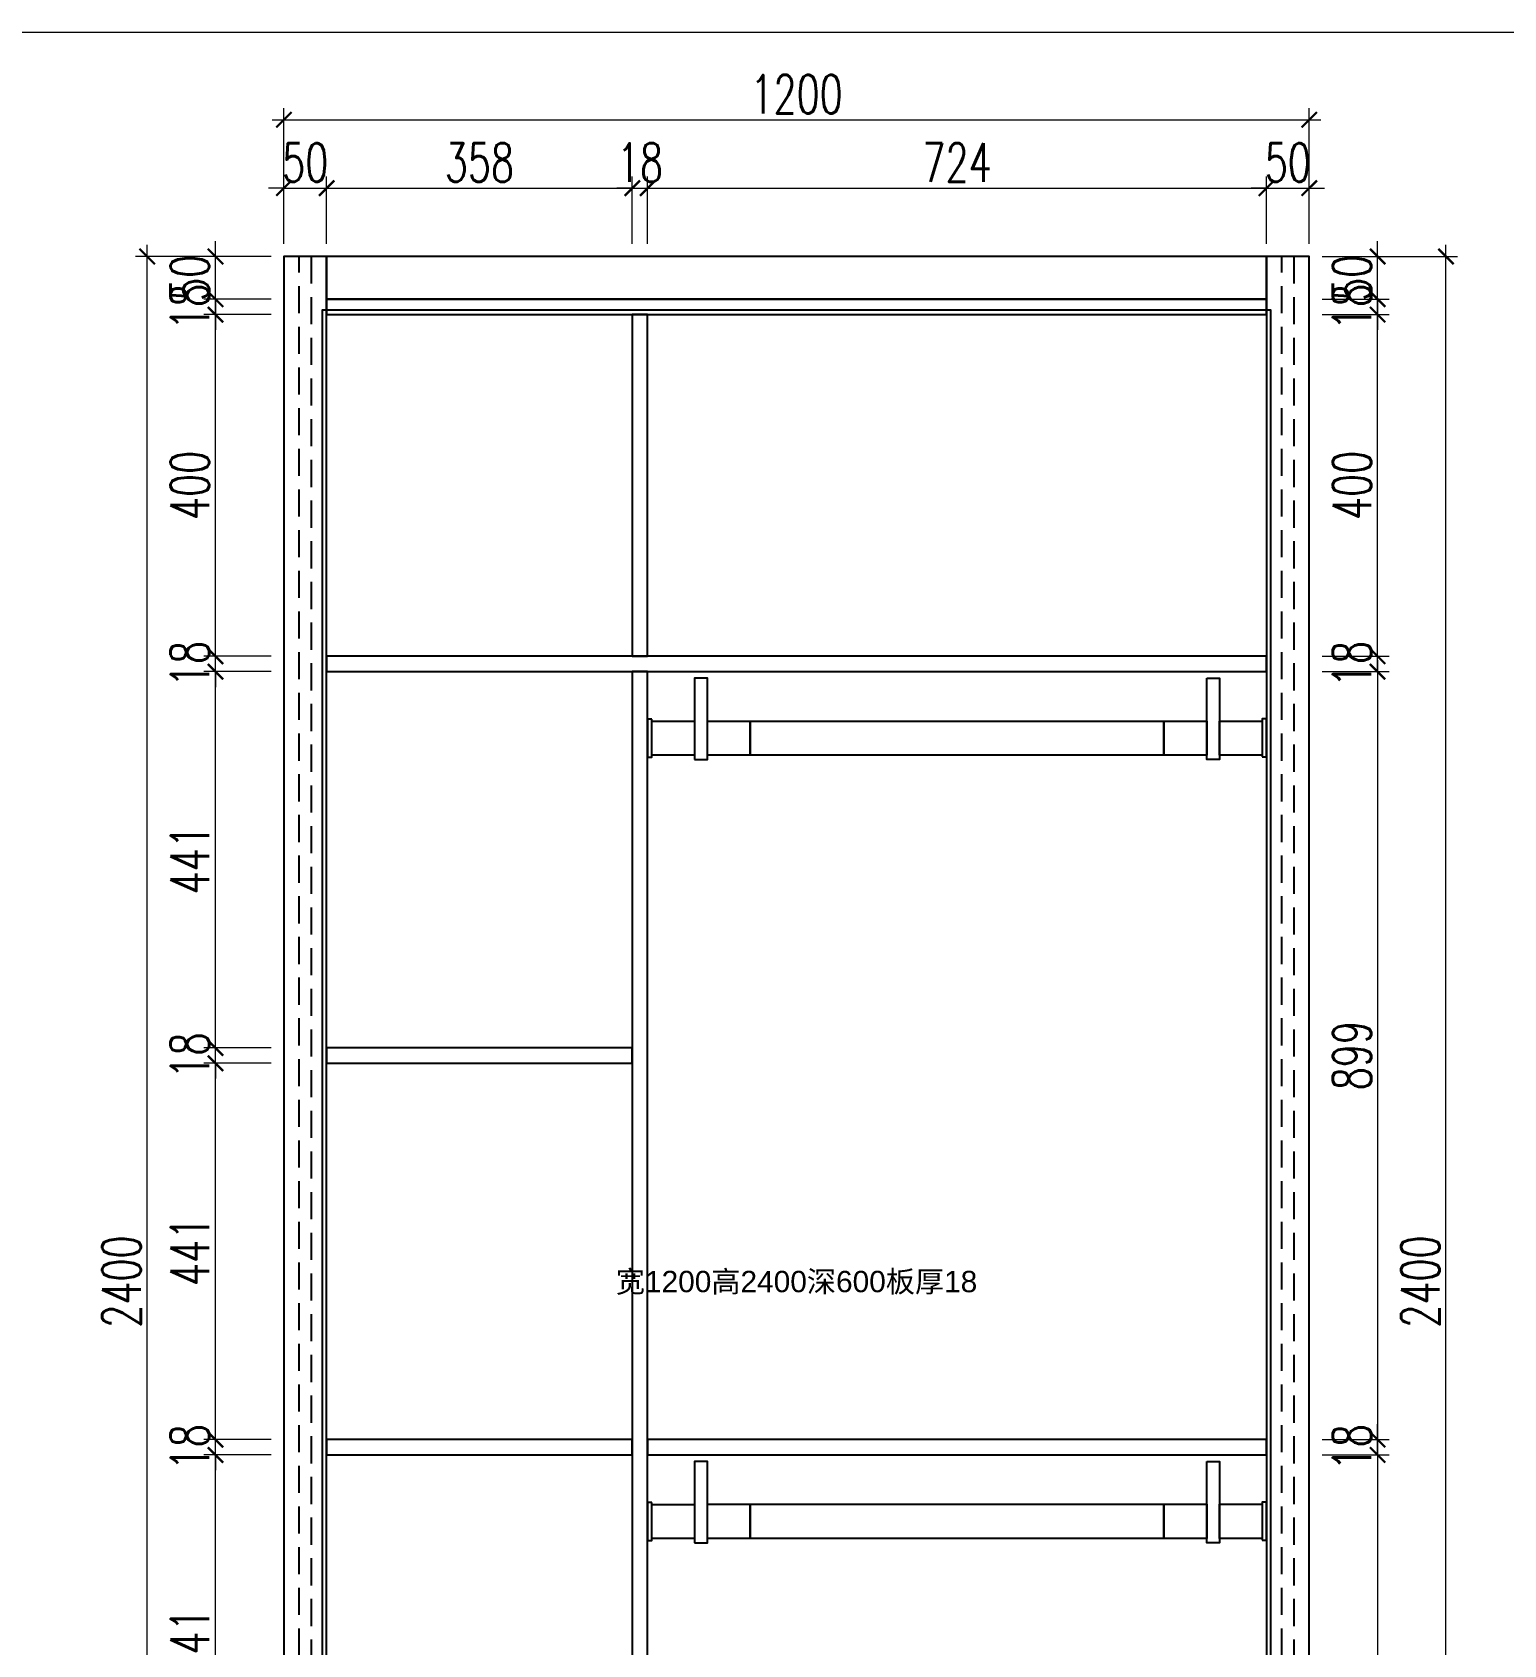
# Model space of a CAD drawing. Header units: millimetres. Extents: x -79208 to -73794, y -29321 to -23120.
# Drawn here: x -77446 to -75724, y -27431 to -25543 of the extents above; entities that cross this region are included whole.
import ezdxf
from ezdxf.enums import TextEntityAlignment as Align

# ---------------------------------------------------------------- set-up
doc = ezdxf.new("R2010")
doc.units = ezdxf.units.MM
doc.header["$LTSCALE"] = 5
doc.linetypes.add('HIDDEN', pattern=[9.525, 6.35, -3.175])
for name, color, linetype in [('0-标注', 7, 'Continuous'), ('图框', 7, 'Continuous'), ('柜体文字', 3, 'Continuous'), ('柜体结构', 7, 'Continuous'), ('柜体虚线', 8, 'HIDDEN'), ('正视图背板', 8, 'Continuous'), ('衣杆', 7, 'Continuous')]:
    doc.layers.add(name, color=color, linetype=linetype)
doc.styles.add('DIMTEXT', font='simplex.shx', dxfattribs={"width": 0.7, "bigfont": 'gbcbig.shx'})
doc.styles.get("Standard").update_dxf_attribs({"font": 'arial.ttf'})
doc.dimstyles.new('雷神标注', dxfattribs={"dimscale": 15, "dimtxt": 3, "dimasz": 1.2, "dimexe": 0.9, "dimexo": 1, "dimgap": 0.5, "dimtad": 1, "dimdec": 0, "dimzin": 13, "dimdsep": 46, "dimtxsty": 'DIMTEXT', "dimblk1": 'ARCHTICK', "dimblk2": 'ARCHTICK', "dimsah": 1, "dimcen": 2, "dimdle": 0.9, "dimclrd": 1, "dimclre": 1, "dimclrt": 1, "dimadec": 1, "dimazin": 0, "dimtfac": 1, "dimtdec": 0, "dimtix": 1, "dimtmove": 1, "dimatfit": 3, "dimfxl": 5, "dimfxlon": 1, "dimtolj": 1, "dimtzin": 13, "dimlwd": 5, "dimlwe": 5, "dimarcsym": 0})

# ---------------------------------------------------------------- blocks, each defined once
blk = doc.blocks.new('*U4')
at = {"color": 2}
for points in [[(55, -2.8), (70, -2.8), (70, 92.2), (55, 92.2)], [(654.3, 92.2), (669.3, 92.2), (669.3, -2.8), (654.3, -2.8)], [(5, 44.3), (0, 44.3), (0, 0), (5, 0)], [(5, 42), (55, 42), (55, 2.2), (5, 2.2)], [(70, 42.2), (120, 42.2), (120, 2.2), (70, 2.2)], [(120, 42.2), (604.3, 42.2), (604.3, 2.2), (120, 2.2)], [(604.3, 42.2), (654.3, 42.2), (654.3, 2.2), (604.3, 2.2)], [(669.3, 42.2), (719.3, 42.2), (719.3, 2.2), (669.3, 2.2)], [(719.3, 0.2), (724.3, 0.2), (724.3, 44.8), (719.3, 44.8)]]:
    blk.add_lwpolyline(points, close=True, dxfattribs=at)
blk = doc.blocks.new('_ARCHTICK')
at = {"color": 0, "linetype": 'ByBlock', "const_width": 0.15}
blk.add_lwpolyline([(-0.5, -0.5), (0.5, 0.5)], dxfattribs=at)
blk = doc.blocks.new('*D15')
at = {"layer": '0-标注', "color": 1, "lineweight": 5, "transparency": 16777216}
for p, q in [((-77232, -27662.7), (-77232, -27195.2)), ((-77167, -27208.7), (-77245.5, -27208.7)), ((-77167, -27649.2), (-77245.5, -27649.2))]:
    blk.add_line(p, q, dxfattribs=at)
at = {"layer": 'Defpoints', "color": 0, "transparency": 16777216}
for p in [(-77232, -27208.7), (-77152, -27208.7), (-77152, -27649.2)]:
    blk.add_point(p, dxfattribs=at)
at = {"layer": '0-标注', "color": 1, "lineweight": 5, "transparency": 16777216, "xscale": 17.99999999999999, "yscale": 17.99999999999999, "zscale": 17.99999999999999}
for p, rotation in [((-77232, -27208.7), 90), ((-77232, -27649.2), 270)]:
    blk.add_blockref('_ARCHTICK', p, dxfattribs=dict(at, rotation=rotation))
at = {"layer": '0-标注', "color": 1, "transparency": 16777216, "insert": (-77262, -27428.95), "char_height": 45, "attachment_point": 5, "rotation": 90, "style": 'DIMTEXT'}
blk.add_mtext('\\A1;441', dxfattribs=at)
blk = doc.blocks.new('*D16')
at = {"layer": '0-标注', "color": 1, "lineweight": 5, "transparency": 16777216}
for p, q in [((-77232, -27190.7), (-77232, -27172.7)), ((-77167, -27190.7), (-77245.5, -27190.7)), ((-77232, -27208.7), (-77232, -27190.7)), ((-77167, -27208.7), (-77245.5, -27208.7)), ((-77232, -27208.7), (-77232, -27226.7))]:
    blk.add_line(p, q, dxfattribs=at)
at = {"layer": 'Defpoints', "color": 0, "transparency": 16777216}
for p in [(-77232, -27190.7), (-77152, -27190.7), (-77152, -27208.7)]:
    blk.add_point(p, dxfattribs=at)
at = {"layer": '0-标注', "color": 1, "lineweight": 5, "transparency": 16777216, "xscale": 17.99999999999999, "yscale": 17.99999999999999, "zscale": 17.99999999999999}
for p, rotation in [((-77232, -27190.7), 270), ((-77232, -27208.7), 90)]:
    blk.add_blockref('_ARCHTICK', p, dxfattribs=dict(at, rotation=rotation))
at = {"layer": '0-标注', "color": 1, "transparency": 16777216, "insert": (-77262, -27199.7), "char_height": 45, "attachment_point": 5, "rotation": 90, "style": 'DIMTEXT'}
blk.add_mtext('\\A1;18', dxfattribs=at)
blk = doc.blocks.new('*D17')
at = {"layer": '0-标注', "color": 1, "lineweight": 5, "transparency": 16777216}
for p, q in [((-77232, -27204.2), (-77232, -26736.7)), ((-77167, -26750.2), (-77245.5, -26750.2)), ((-77167, -27190.7), (-77245.5, -27190.7))]:
    blk.add_line(p, q, dxfattribs=at)
at = {"layer": 'Defpoints', "color": 0, "transparency": 16777216}
for p in [(-77232, -26750.2), (-77152, -26750.2), (-77152, -27190.7)]:
    blk.add_point(p, dxfattribs=at)
at = {"layer": '0-标注', "color": 1, "lineweight": 5, "transparency": 16777216, "xscale": 17.99999999999999, "yscale": 17.99999999999999, "zscale": 17.99999999999999}
for p, rotation in [((-77232, -26750.2), 90), ((-77232, -27190.7), 270)]:
    blk.add_blockref('_ARCHTICK', p, dxfattribs=dict(at, rotation=rotation))
at = {"layer": '0-标注', "color": 1, "transparency": 16777216, "insert": (-77262, -26970.45), "char_height": 45, "attachment_point": 5, "rotation": 90, "style": 'DIMTEXT'}
blk.add_mtext('\\A1;441', dxfattribs=at)
blk = doc.blocks.new('*D18')
at = {"layer": '0-标注', "color": 1, "lineweight": 5, "transparency": 16777216}
for p, q in [((-77232, -26732.2), (-77232, -26714.2)), ((-77167, -26732.2), (-77245.5, -26732.2)), ((-77232, -26750.2), (-77232, -26732.2)), ((-77167, -26750.2), (-77245.5, -26750.2)), ((-77232, -26750.2), (-77232, -26768.2))]:
    blk.add_line(p, q, dxfattribs=at)
at = {"layer": 'Defpoints', "color": 0, "transparency": 16777216}
for p in [(-77232, -26732.2), (-77152, -26732.2), (-77152, -26750.2)]:
    blk.add_point(p, dxfattribs=at)
at = {"layer": '0-标注', "color": 1, "lineweight": 5, "transparency": 16777216, "xscale": 17.99999999999999, "yscale": 17.99999999999999, "zscale": 17.99999999999999}
for p, rotation in [((-77232, -26732.2), 270), ((-77232, -26750.2), 90)]:
    blk.add_blockref('_ARCHTICK', p, dxfattribs=dict(at, rotation=rotation))
at = {"layer": '0-标注', "color": 1, "transparency": 16777216, "insert": (-77262, -26741.2), "char_height": 45, "attachment_point": 5, "rotation": 90, "style": 'DIMTEXT'}
blk.add_mtext('\\A1;18', dxfattribs=at)
blk = doc.blocks.new('*D19')
at = {"layer": '0-标注', "color": 1, "lineweight": 5, "transparency": 16777216}
for p, q in [((-77167, -26291.7), (-77245.5, -26291.7)), ((-77232, -26745.7), (-77232, -26278.2)), ((-77167, -26732.2), (-77245.5, -26732.2))]:
    blk.add_line(p, q, dxfattribs=at)
at = {"layer": 'Defpoints', "color": 0, "transparency": 16777216}
for p in [(-77232, -26291.7), (-77152, -26291.7), (-77152, -26732.2)]:
    blk.add_point(p, dxfattribs=at)
at = {"layer": '0-标注', "color": 1, "lineweight": 5, "transparency": 16777216, "xscale": 17.99999999999999, "yscale": 17.99999999999999, "zscale": 17.99999999999999}
for p, rotation in [((-77232, -26291.7), 90), ((-77232, -26732.2), 270)]:
    blk.add_blockref('_ARCHTICK', p, dxfattribs=dict(at, rotation=rotation))
at = {"layer": '0-标注', "color": 1, "transparency": 16777216, "insert": (-77262, -26511.95), "char_height": 45, "attachment_point": 5, "rotation": 90, "style": 'DIMTEXT'}
blk.add_mtext('\\A1;441', dxfattribs=at)
blk = doc.blocks.new('*D20')
at = {"layer": '0-标注', "color": 1, "lineweight": 5, "transparency": 16777216}
for p, q in [((-77232, -26273.7), (-77232, -26255.7)), ((-77167, -26273.7), (-77245.5, -26273.7)), ((-77232, -26291.7), (-77232, -26273.7)), ((-77167, -26291.7), (-77245.5, -26291.7)), ((-77232, -26291.7), (-77232, -26309.7))]:
    blk.add_line(p, q, dxfattribs=at)
at = {"layer": 'Defpoints', "color": 0, "transparency": 16777216}
for p in [(-77232, -26273.7), (-77152, -26273.7), (-77152, -26291.7)]:
    blk.add_point(p, dxfattribs=at)
at = {"layer": '0-标注', "color": 1, "lineweight": 5, "transparency": 16777216, "xscale": 17.99999999999999, "yscale": 17.99999999999999, "zscale": 17.99999999999999}
for p, rotation in [((-77232, -26273.7), 270), ((-77232, -26291.7), 90)]:
    blk.add_blockref('_ARCHTICK', p, dxfattribs=dict(at, rotation=rotation))
at = {"layer": '0-标注', "color": 1, "transparency": 16777216, "insert": (-77262, -26282.7), "char_height": 45, "attachment_point": 5, "rotation": 90, "style": 'DIMTEXT'}
blk.add_mtext('\\A1;18', dxfattribs=at)
blk = doc.blocks.new('*D21')
at = {"layer": '0-标注', "color": 1, "lineweight": 5, "transparency": 16777216}
for p, q in [((-77232, -26287.2), (-77232, -25860.2)), ((-77167, -25873.7), (-77245.5, -25873.7)), ((-77167, -26273.7), (-77245.5, -26273.7))]:
    blk.add_line(p, q, dxfattribs=at)
at = {"layer": 'Defpoints', "color": 0, "transparency": 16777216}
for p in [(-77232, -25873.7), (-77152, -25873.7), (-77152, -26273.7)]:
    blk.add_point(p, dxfattribs=at)
at = {"layer": '0-标注', "color": 1, "lineweight": 5, "transparency": 16777216, "xscale": 17.99999999999999, "yscale": 17.99999999999999, "zscale": 17.99999999999999}
for p, rotation in [((-77232, -25873.7), 90), ((-77232, -26273.7), 270)]:
    blk.add_blockref('_ARCHTICK', p, dxfattribs=dict(at, rotation=rotation))
at = {"layer": '0-标注', "color": 1, "transparency": 16777216, "insert": (-77262, -26073.7), "char_height": 45, "attachment_point": 5, "rotation": 90, "style": 'DIMTEXT'}
blk.add_mtext('\\A1;400', dxfattribs=at)
blk = doc.blocks.new('*D22')
at = {"layer": '0-标注', "color": 1, "lineweight": 5, "transparency": 16777216}
for p, q in [((-77232, -25855.7), (-77232, -25837.7)), ((-77167, -25855.7), (-77245.5, -25855.7)), ((-77232, -25873.7), (-77232, -25855.7)), ((-77167, -25873.7), (-77245.5, -25873.7)), ((-77232, -25873.7), (-77232, -25891.7))]:
    blk.add_line(p, q, dxfattribs=at)
at = {"layer": 'Defpoints', "color": 0, "transparency": 16777216}
for p in [(-77232, -25855.7), (-77152, -25855.7), (-77152, -25873.7)]:
    blk.add_point(p, dxfattribs=at)
at = {"layer": '0-标注', "color": 1, "lineweight": 5, "transparency": 16777216, "xscale": 17.99999999999999, "yscale": 17.99999999999999, "zscale": 17.99999999999999}
for p, rotation in [((-77232, -25855.7), 270), ((-77232, -25873.7), 90)]:
    blk.add_blockref('_ARCHTICK', p, dxfattribs=dict(at, rotation=rotation))
at = {"layer": '0-标注', "color": 1, "transparency": 16777216, "insert": (-77262, -25864.7), "char_height": 45, "attachment_point": 5, "rotation": 90, "style": 'DIMTEXT'}
blk.add_mtext('\\A1;18', dxfattribs=at)
blk = doc.blocks.new('*D23')
at = {"layer": '0-标注', "color": 1, "lineweight": 5, "transparency": 16777216}
for p, q in [((-77232, -25805.7), (-77232, -25787.7)), ((-77167, -25805.7), (-77245.5, -25805.7)), ((-77232, -25855.7), (-77232, -25805.7)), ((-77167, -25855.7), (-77245.5, -25855.7)), ((-77232, -25855.7), (-77232, -25873.7))]:
    blk.add_line(p, q, dxfattribs=at)
at = {"layer": 'Defpoints', "color": 0, "transparency": 16777216}
for p in [(-77232, -25805.7), (-77152, -25805.7), (-77152, -25855.7)]:
    blk.add_point(p, dxfattribs=at)
at = {"layer": '0-标注', "color": 1, "lineweight": 5, "transparency": 16777216, "xscale": 17.99999999999999, "yscale": 17.99999999999999, "zscale": 17.99999999999999}
for p, rotation in [((-77232, -25805.7), 270), ((-77232, -25855.7), 90)]:
    blk.add_blockref('_ARCHTICK', p, dxfattribs=dict(at, rotation=rotation))
at = {"layer": '0-标注', "color": 1, "transparency": 16777216, "insert": (-77262, -25830.7), "char_height": 45, "attachment_point": 5, "rotation": 90, "style": 'DIMTEXT'}
blk.add_mtext('\\A1;50', dxfattribs=at)
blk = doc.blocks.new('*D24')
at = {"layer": '0-标注', "color": 1, "lineweight": 5, "transparency": 16777216}
for p, q in [((-77312, -28219.2), (-77312, -25792.2)), ((-77237, -25805.7), (-77325.5, -25805.7)), ((-77237, -28205.7), (-77325.5, -28205.7))]:
    blk.add_line(p, q, dxfattribs=at)
at = {"layer": 'Defpoints', "color": 0, "transparency": 16777216}
for p in [(-77312, -25805.7), (-77152, -25805.7), (-77152, -28205.7)]:
    blk.add_point(p, dxfattribs=at)
at = {"layer": '0-标注', "color": 1, "lineweight": 5, "transparency": 16777216, "xscale": 17.99999999999999, "yscale": 17.99999999999999, "zscale": 17.99999999999999}
for p, rotation in [((-77312, -25805.7), 90), ((-77312, -28205.7), 270)]:
    blk.add_blockref('_ARCHTICK', p, dxfattribs=dict(at, rotation=rotation))
at = {"layer": '0-标注', "color": 1, "transparency": 16777216, "insert": (-77342, -27005.7), "char_height": 45, "attachment_point": 5, "rotation": 90, "style": 'DIMTEXT'}
blk.add_mtext('\\A1;2400', dxfattribs=at)
blk = doc.blocks.new('*D25')
at = {"layer": '0-标注', "color": 1, "lineweight": 5, "transparency": 16777216}
for p, q in [((-77152, -25725.7), (-77170, -25725.7)), ((-77152, -25790.7), (-77152, -25712.2)), ((-77152, -25725.7), (-77102, -25725.7)), ((-77102, -25790.7), (-77102, -25712.2)), ((-77102, -25725.7), (-77084, -25725.7))]:
    blk.add_line(p, q, dxfattribs=at)
at = {"layer": 'Defpoints', "color": 0, "transparency": 16777216}
for p in [(-77102, -25725.7), (-77152, -25805.7), (-77102, -25805.7)]:
    blk.add_point(p, dxfattribs=at)
at = {"layer": '0-标注', "color": 1, "lineweight": 5, "transparency": 16777216, "xscale": 17.99999999999999, "yscale": 17.99999999999999, "zscale": 17.99999999999999}
blk.add_blockref('_ARCHTICK', (-77152, -25725.7), dxfattribs=at)
at = {"layer": '0-标注', "color": 1, "lineweight": 5, "transparency": 16777216, "xscale": 17.99999999999999, "yscale": 17.99999999999999, "zscale": 17.99999999999999, "rotation": 180}
blk.add_blockref('_ARCHTICK', (-77102, -25725.7), dxfattribs=at)
at = {"layer": '0-标注', "color": 1, "transparency": 16777216, "insert": (-77127, -25695.7), "char_height": 45, "attachment_point": 5, "style": 'DIMTEXT'}
blk.add_mtext('\\A1;50', dxfattribs=at)
blk = doc.blocks.new('*D26')
at = {"layer": '0-标注', "color": 1, "lineweight": 5, "transparency": 16777216}
for p, q in [((-77115.5, -25725.7), (-76730.8, -25725.7)), ((-77102, -25790.7), (-77102, -25712.2)), ((-76744.3, -25790.7), (-76744.3, -25712.2))]:
    blk.add_line(p, q, dxfattribs=at)
at = {"layer": 'Defpoints', "color": 0, "transparency": 16777216}
for p in [(-76744.3, -25725.7), (-77102, -25805.7), (-76744.3, -25805.7)]:
    blk.add_point(p, dxfattribs=at)
at = {"layer": '0-标注', "color": 1, "lineweight": 5, "transparency": 16777216, "xscale": 17.99999999999999, "yscale": 17.99999999999999, "zscale": 17.99999999999999, "rotation": 180}
blk.add_blockref('_ARCHTICK', (-77102, -25725.7), dxfattribs=at)
at = {"layer": '0-标注', "color": 1, "lineweight": 5, "transparency": 16777216, "xscale": 17.99999999999999, "yscale": 17.99999999999999, "zscale": 17.99999999999999}
blk.add_blockref('_ARCHTICK', (-76744.3, -25725.7), dxfattribs=at)
at = {"layer": '0-标注', "color": 1, "transparency": 16777216, "insert": (-76923.15, -25695.7), "char_height": 45, "attachment_point": 5, "style": 'DIMTEXT'}
blk.add_mtext('\\A1;358', dxfattribs=at)
blk = doc.blocks.new('*D27')
at = {"layer": '0-标注', "color": 1, "lineweight": 5, "transparency": 16777216}
for p, q in [((-76744.3, -25725.7), (-76762.3, -25725.7)), ((-76744.3, -25790.7), (-76744.3, -25712.2)), ((-76744.3, -25725.7), (-76726.3, -25725.7)), ((-76726.3, -25790.7), (-76726.3, -25712.2)), ((-76726.3, -25725.7), (-76708.3, -25725.7))]:
    blk.add_line(p, q, dxfattribs=at)
at = {"layer": 'Defpoints', "color": 0, "transparency": 16777216}
for p in [(-76726.3, -25725.7), (-76744.3, -25805.7), (-76726.3, -25805.7)]:
    blk.add_point(p, dxfattribs=at)
at = {"layer": '0-标注', "color": 1, "lineweight": 5, "transparency": 16777216, "xscale": 17.99999999999999, "yscale": 17.99999999999999, "zscale": 17.99999999999999}
blk.add_blockref('_ARCHTICK', (-76744.3, -25725.7), dxfattribs=at)
at = {"layer": '0-标注', "color": 1, "lineweight": 5, "transparency": 16777216, "xscale": 17.99999999999999, "yscale": 17.99999999999999, "zscale": 17.99999999999999, "rotation": 180}
blk.add_blockref('_ARCHTICK', (-76726.3, -25725.7), dxfattribs=at)
at = {"layer": '0-标注', "color": 1, "transparency": 16777216, "insert": (-76735.3, -25695.7), "char_height": 45, "attachment_point": 5, "style": 'DIMTEXT'}
blk.add_mtext('\\A1;18', dxfattribs=at)
blk = doc.blocks.new('*D28')
at = {"layer": '0-标注', "color": 1, "lineweight": 5, "transparency": 16777216}
for p, q in [((-76739.8, -25725.7), (-75988.5, -25725.7)), ((-76726.3, -25790.7), (-76726.3, -25712.2)), ((-76002, -25790.7), (-76002, -25712.2))]:
    blk.add_line(p, q, dxfattribs=at)
at = {"layer": 'Defpoints', "color": 0, "transparency": 16777216}
for p in [(-76002, -25725.7), (-76726.3, -25805.7), (-76002, -25805.7)]:
    blk.add_point(p, dxfattribs=at)
at = {"layer": '0-标注', "color": 1, "lineweight": 5, "transparency": 16777216, "xscale": 17.99999999999999, "yscale": 17.99999999999999, "zscale": 17.99999999999999, "rotation": 180}
blk.add_blockref('_ARCHTICK', (-76726.3, -25725.7), dxfattribs=at)
at = {"layer": '0-标注', "color": 1, "lineweight": 5, "transparency": 16777216, "xscale": 17.99999999999999, "yscale": 17.99999999999999, "zscale": 17.99999999999999}
blk.add_blockref('_ARCHTICK', (-76002, -25725.7), dxfattribs=at)
at = {"layer": '0-标注', "color": 1, "transparency": 16777216, "insert": (-76364.15, -25695.7), "char_height": 45, "attachment_point": 5, "style": 'DIMTEXT'}
blk.add_mtext('\\A1;724', dxfattribs=at)
blk = doc.blocks.new('*D29')
at = {"layer": '0-标注', "color": 1, "lineweight": 5, "transparency": 16777216}
for p, q in [((-76002, -25725.7), (-76020, -25725.7)), ((-76002, -25790.7), (-76002, -25712.2)), ((-76002, -25725.7), (-75952, -25725.7)), ((-75952, -25790.7), (-75952, -25712.2)), ((-75952, -25725.7), (-75934, -25725.7))]:
    blk.add_line(p, q, dxfattribs=at)
at = {"layer": 'Defpoints', "color": 0, "transparency": 16777216}
for p in [(-75952, -25725.7), (-76002, -25805.7), (-75952, -25805.7)]:
    blk.add_point(p, dxfattribs=at)
at = {"layer": '0-标注', "color": 1, "lineweight": 5, "transparency": 16777216, "xscale": 17.99999999999999, "yscale": 17.99999999999999, "zscale": 17.99999999999999}
blk.add_blockref('_ARCHTICK', (-76002, -25725.7), dxfattribs=at)
at = {"layer": '0-标注', "color": 1, "lineweight": 5, "transparency": 16777216, "xscale": 17.99999999999999, "yscale": 17.99999999999999, "zscale": 17.99999999999999, "rotation": 180}
blk.add_blockref('_ARCHTICK', (-75952, -25725.7), dxfattribs=at)
at = {"layer": '0-标注', "color": 1, "transparency": 16777216, "insert": (-75977, -25695.7), "char_height": 45, "attachment_point": 5, "style": 'DIMTEXT'}
blk.add_mtext('\\A1;50', dxfattribs=at)
blk = doc.blocks.new('*D30')
at = {"layer": '0-标注', "color": 1, "lineweight": 5, "transparency": 16777216}
for p, q in [((-77152, -25720.7), (-77152, -25632.2)), ((-75952, -25720.7), (-75952, -25632.2)), ((-77165.5, -25645.7), (-75938.5, -25645.7))]:
    blk.add_line(p, q, dxfattribs=at)
at = {"layer": 'Defpoints', "color": 0, "transparency": 16777216}
for p in [(-75952, -25645.7), (-77152, -25805.7), (-75952, -25805.7)]:
    blk.add_point(p, dxfattribs=at)
at = {"layer": '0-标注', "color": 1, "lineweight": 5, "transparency": 16777216, "xscale": 17.99999999999999, "yscale": 17.99999999999999, "zscale": 17.99999999999999, "rotation": 180}
blk.add_blockref('_ARCHTICK', (-77152, -25645.7), dxfattribs=at)
at = {"layer": '0-标注', "color": 1, "lineweight": 5, "transparency": 16777216, "xscale": 17.99999999999999, "yscale": 17.99999999999999, "zscale": 17.99999999999999}
blk.add_blockref('_ARCHTICK', (-75952, -25645.7), dxfattribs=at)
at = {"layer": '0-标注', "color": 1, "transparency": 16777216, "insert": (-76552, -25615.7), "char_height": 45, "attachment_point": 5, "style": 'DIMTEXT'}
blk.add_mtext('\\A1;1200', dxfattribs=at)
blk = doc.blocks.new('*D33')
at = {"layer": '0-标注', "color": 1, "lineweight": 5, "transparency": 16777216}
for p, q in [((-75872, -27190.7), (-75872, -27172.7)), ((-75937, -27190.7), (-75858.5, -27190.7)), ((-75872, -27208.7), (-75872, -27190.7)), ((-75937, -27208.7), (-75858.5, -27208.7)), ((-75872, -27208.7), (-75872, -27226.7))]:
    blk.add_line(p, q, dxfattribs=at)
at = {"layer": 'Defpoints', "color": 0, "transparency": 16777216}
for p in [(-75952, -27190.7), (-75872, -27190.7), (-75952, -27208.7)]:
    blk.add_point(p, dxfattribs=at)
at = {"layer": '0-标注', "color": 1, "lineweight": 5, "transparency": 16777216, "xscale": 17.99999999999999, "yscale": 17.99999999999999, "zscale": 17.99999999999999}
for p, rotation in [((-75872, -27190.7), 270), ((-75872, -27208.7), 90)]:
    blk.add_blockref('_ARCHTICK', p, dxfattribs=dict(at, rotation=rotation))
at = {"layer": '0-标注', "color": 1, "transparency": 16777216, "insert": (-75902, -27199.7), "char_height": 45, "attachment_point": 5, "rotation": 90, "style": 'DIMTEXT'}
blk.add_mtext('\\A1;18', dxfattribs=at)
blk = doc.blocks.new('*D34')
at = {"layer": '0-标注', "color": 1, "lineweight": 5, "transparency": 16777216}
for p, q in [((-75872, -26273.7), (-75872, -26255.7)), ((-75937, -26273.7), (-75858.5, -26273.7)), ((-75872, -26291.7), (-75872, -26273.7)), ((-75937, -26291.7), (-75858.5, -26291.7)), ((-75872, -26291.7), (-75872, -26309.7))]:
    blk.add_line(p, q, dxfattribs=at)
at = {"layer": 'Defpoints', "color": 0, "transparency": 16777216}
for p in [(-75952, -26273.7), (-75872, -26273.7), (-75952, -26291.7)]:
    blk.add_point(p, dxfattribs=at)
at = {"layer": '0-标注', "color": 1, "lineweight": 5, "transparency": 16777216, "xscale": 17.99999999999999, "yscale": 17.99999999999999, "zscale": 17.99999999999999}
for p, rotation in [((-75872, -26273.7), 270), ((-75872, -26291.7), 90)]:
    blk.add_blockref('_ARCHTICK', p, dxfattribs=dict(at, rotation=rotation))
at = {"layer": '0-标注', "color": 1, "transparency": 16777216, "insert": (-75902, -26282.7), "char_height": 45, "attachment_point": 5, "rotation": 90, "style": 'DIMTEXT'}
blk.add_mtext('\\A1;18', dxfattribs=at)
blk = doc.blocks.new('*D35')
at = {"layer": '0-标注', "color": 1, "lineweight": 5, "transparency": 16777216}
for p, q in [((-75872, -26287.2), (-75872, -25860.2)), ((-75937, -25873.7), (-75858.5, -25873.7)), ((-75937, -26273.7), (-75858.5, -26273.7))]:
    blk.add_line(p, q, dxfattribs=at)
at = {"layer": 'Defpoints', "color": 0, "transparency": 16777216}
for p in [(-75952, -25873.7), (-75872, -25873.7), (-75952, -26273.7)]:
    blk.add_point(p, dxfattribs=at)
at = {"layer": '0-标注', "color": 1, "lineweight": 5, "transparency": 16777216, "xscale": 17.99999999999999, "yscale": 17.99999999999999, "zscale": 17.99999999999999}
for p, rotation in [((-75872, -25873.7), 90), ((-75872, -26273.7), 270)]:
    blk.add_blockref('_ARCHTICK', p, dxfattribs=dict(at, rotation=rotation))
at = {"layer": '0-标注', "color": 1, "transparency": 16777216, "insert": (-75902, -26073.7), "char_height": 45, "attachment_point": 5, "rotation": 90, "style": 'DIMTEXT'}
blk.add_mtext('\\A1;400', dxfattribs=at)
blk = doc.blocks.new('*D36')
at = {"layer": '0-标注', "color": 1, "lineweight": 5, "transparency": 16777216}
for p, q in [((-75872, -25855.7), (-75872, -25837.7)), ((-75937, -25855.7), (-75858.5, -25855.7)), ((-75872, -25873.7), (-75872, -25855.7)), ((-75937, -25873.7), (-75858.5, -25873.7)), ((-75872, -25873.7), (-75872, -25891.7))]:
    blk.add_line(p, q, dxfattribs=at)
at = {"layer": 'Defpoints', "color": 0, "transparency": 16777216}
for p in [(-75952, -25855.7), (-75872, -25855.7), (-75952, -25873.7)]:
    blk.add_point(p, dxfattribs=at)
at = {"layer": '0-标注', "color": 1, "lineweight": 5, "transparency": 16777216, "xscale": 17.99999999999999, "yscale": 17.99999999999999, "zscale": 17.99999999999999}
for p, rotation in [((-75872, -25855.7), 270), ((-75872, -25873.7), 90)]:
    blk.add_blockref('_ARCHTICK', p, dxfattribs=dict(at, rotation=rotation))
at = {"layer": '0-标注', "color": 1, "transparency": 16777216, "insert": (-75902, -25864.7), "char_height": 45, "attachment_point": 5, "rotation": 90, "style": 'DIMTEXT'}
blk.add_mtext('\\A1;18', dxfattribs=at)
blk = doc.blocks.new('*D37')
at = {"layer": '0-标注', "color": 1, "lineweight": 5, "transparency": 16777216}
for p, q in [((-75872, -25805.7), (-75872, -25787.7)), ((-75937, -25805.7), (-75858.5, -25805.7)), ((-75872, -25855.7), (-75872, -25805.7)), ((-75937, -25855.7), (-75858.5, -25855.7)), ((-75872, -25855.7), (-75872, -25873.7))]:
    blk.add_line(p, q, dxfattribs=at)
at = {"layer": 'Defpoints', "color": 0, "transparency": 16777216}
for p in [(-75952, -25805.7), (-75872, -25805.7), (-75952, -25855.7)]:
    blk.add_point(p, dxfattribs=at)
at = {"layer": '0-标注', "color": 1, "lineweight": 5, "transparency": 16777216, "xscale": 17.99999999999999, "yscale": 17.99999999999999, "zscale": 17.99999999999999}
for p, rotation in [((-75872, -25805.7), 270), ((-75872, -25855.7), 90)]:
    blk.add_blockref('_ARCHTICK', p, dxfattribs=dict(at, rotation=rotation))
at = {"layer": '0-标注', "color": 1, "transparency": 16777216, "insert": (-75902, -25830.7), "char_height": 45, "attachment_point": 5, "rotation": 90, "style": 'DIMTEXT'}
blk.add_mtext('\\A1;50', dxfattribs=at)
blk = doc.blocks.new('*D38')
at = {"layer": '0-标注', "color": 1, "lineweight": 5, "transparency": 16777216}
for p, q in [((-75792, -28219.2), (-75792, -25792.2)), ((-75867, -25805.7), (-75778.5, -25805.7)), ((-75867, -28205.7), (-75778.5, -28205.7))]:
    blk.add_line(p, q, dxfattribs=at)
at = {"layer": 'Defpoints', "color": 0, "transparency": 16777216}
for p in [(-75952, -25805.7), (-75792, -25805.7), (-75952, -28205.7)]:
    blk.add_point(p, dxfattribs=at)
at = {"layer": '0-标注', "color": 1, "lineweight": 5, "transparency": 16777216, "xscale": 17.99999999999999, "yscale": 17.99999999999999, "zscale": 17.99999999999999}
for p, rotation in [((-75792, -25805.7), 90), ((-75792, -28205.7), 270)]:
    blk.add_blockref('_ARCHTICK', p, dxfattribs=dict(at, rotation=rotation))
at = {"layer": '0-标注', "color": 1, "transparency": 16777216, "insert": (-75822, -27005.7), "char_height": 45, "attachment_point": 5, "rotation": 90, "style": 'DIMTEXT'}
blk.add_mtext('\\A1;2400', dxfattribs=at)
blk = doc.blocks.new('*D59')
at = {"layer": '0-标注', "color": 1, "lineweight": 5, "transparency": 16777216}
for p, q in [((-75937, -26291.7), (-75858.5, -26291.7)), ((-75872, -26278.2), (-75872, -27204.2)), ((-75937, -27190.7), (-75858.5, -27190.7))]:
    blk.add_line(p, q, dxfattribs=at)
at = {"layer": 'Defpoints', "color": 0, "transparency": 16777216}
for p in [(-75952, -26291.7), (-75952, -27190.7), (-75872, -27190.7)]:
    blk.add_point(p, dxfattribs=at)
at = {"layer": '0-标注', "color": 1, "lineweight": 5, "transparency": 16777216, "xscale": 17.99999999999999, "yscale": 17.99999999999999, "zscale": 17.99999999999999}
for p, rotation in [((-75872, -26291.7), 90), ((-75872, -27190.7), 270)]:
    blk.add_blockref('_ARCHTICK', p, dxfattribs=dict(at, rotation=rotation))
at = {"layer": '0-标注', "color": 1, "transparency": 16777216, "insert": (-75902, -26741.2), "char_height": 45, "attachment_point": 5, "rotation": 90, "style": 'DIMTEXT'}
blk.add_mtext('\\A1;899', dxfattribs=at)
blk = doc.blocks.new('*D60')
at = {"layer": '0-标注', "color": 1, "lineweight": 5, "transparency": 16777216}
for p, q in [((-75872, -27195.2), (-75872, -28121.2)), ((-75937, -27208.7), (-75858.5, -27208.7)), ((-75937, -28107.7), (-75858.5, -28107.7))]:
    blk.add_line(p, q, dxfattribs=at)
at = {"layer": 'Defpoints', "color": 0, "transparency": 16777216}
for p in [(-75952, -27208.7), (-75952, -28107.7), (-75872, -28107.7)]:
    blk.add_point(p, dxfattribs=at)
at = {"layer": '0-标注', "color": 1, "lineweight": 5, "transparency": 16777216, "xscale": 17.99999999999999, "yscale": 17.99999999999999, "zscale": 17.99999999999999}
for p, rotation in [((-75872, -27208.7), 90), ((-75872, -28107.7), 270)]:
    blk.add_blockref('_ARCHTICK', p, dxfattribs=dict(at, rotation=rotation))
at = {"layer": '0-标注', "color": 1, "transparency": 16777216, "insert": (-75902, -27658.2), "char_height": 45, "attachment_point": 5, "rotation": 90, "style": 'DIMTEXT'}
blk.add_mtext('\\A1;899', dxfattribs=at)
blk = doc.blocks.new('雷神图框')
at = {"lineweight": 5}
blk.add_lwpolyline([(2.58, 207.44), (255.61, 207.44), (255.61, 2.58), (2.58, 2.58)], close=True, dxfattribs=at)

msp = doc.modelspace()

# ---------------------------------------------------------------- linework, layer by layer
at = {"layer": '柜体结构'}
for points in [[(-77152, -28205.7), (-77102, -28205.7), (-77102, -25805.7), (-77152, -25805.7)], [(-77102, -25855.7), (-76002, -25855.7), (-76002, -25805.7), (-77102, -25805.7)], [(-76002, -28205.7), (-75952, -28205.7), (-75952, -25805.7), (-76002, -25805.7)], [(-77102, -25873.7), (-76002, -25873.7), (-76002, -25855.7), (-77102, -25855.7)], [(-76744.3, -26273.7), (-76726.3, -26273.7), (-76726.3, -25873.7), (-76744.3, -25873.7)], [(-77102, -26291.7), (-76002, -26291.7), (-76002, -26273.7), (-77102, -26273.7)], [(-76744.3, -28107.7), (-76726.3, -28107.7), (-76726.3, -26291.7), (-76744.3, -26291.7)], [(-77102, -26750.2), (-76744.3, -26750.2), (-76744.3, -26732.2), (-77102, -26732.2)], [(-77102, -27208.7), (-76744.3, -27208.7), (-76744.3, -27190.7), (-77102, -27190.7)], [(-76726.3, -27208.7), (-76002, -27208.7), (-76002, -27190.7), (-76726.3, -27190.7)]]:
    msp.add_lwpolyline(points, close=True, dxfattribs=at)
at = {"layer": '柜体虚线'}
for points in [[(-77152, -28205.7), (-77134, -28205.7), (-77134, -25805.7), (-77152, -25805.7)], [(-77120, -28205.7), (-77102, -28205.7), (-77102, -25805.7), (-77120, -25805.7)], [(-76002, -28205.7), (-75984, -28205.7), (-75984, -25805.7), (-76002, -25805.7)], [(-75970, -28205.7), (-75952, -28205.7), (-75952, -25805.7), (-75970, -25805.7)]]:
    msp.add_lwpolyline(points, close=True, dxfattribs=at)
at = {"layer": '正视图背板'}
msp.add_lwpolyline([(-77107, -28112.7), (-75997, -28112.7), (-75997, -25868.7), (-77107, -25868.7)], close=True, dxfattribs=at)

# ---------------------------------------------------------------- block references
at = {"layer": '图框', "xscale": 18.20922131754063, "yscale": 18.20922131754063, "zscale": 18.20922131754063}
msp.add_blockref('雷神图框', (-79208.3, -29320.6), dxfattribs=at)
at = {"layer": '衣杆', "color": 7}
for p in [(-76726.3, -26391.7), (-76726.3, -27308.7)]:
    msp.add_blockref('*U4', p, dxfattribs=at)

# ---------------------------------------------------------------- texts
at = {"layer": '柜体文字', "color": 7}
msp.add_text('宽1200高2400深600板厚18', height=25, dxfattribs=at).set_placement((-76552, -27005.7), align=Align.MIDDLE_CENTER)

# ---------------------------------------------------------------- dimensions: what is measured, and where the dimension line sits
at = {"layer": '0-标注', "color": 7}
for p1, p2, distance, picture, middle in [((-77152, -25805.7), (-75952, -25805.7), 160, '*D30', (-76552, -25615.7)), ((-77152, -25805.7), (-77102, -25805.7), 80, '*D25', (-77127, -25695.7)), ((-77102, -25805.7), (-76744.3, -25805.7), 80, '*D26', (-76923.1, -25695.7)), ((-76744.3, -25805.7), (-76726.3, -25805.7), 80, '*D27', (-76735.3, -25695.7)), ((-76726.3, -25805.7), (-76002, -25805.7), 80, '*D28', (-76364.1, -25695.7)), ((-76002, -25805.7), (-75952, -25805.7), 80, '*D29', (-75977, -25695.7)), ((-77152, -28205.7), (-77152, -25805.7), 160, '*D24', (-77342, -27005.7)), ((-77152, -25855.7), (-77152, -25805.7), 80, '*D23', (-77262, -25830.7)), ((-75952, -25855.7), (-75952, -25805.7), -80, '*D37', (-75902, -25830.7)), ((-75952, -28205.7), (-75952, -25805.7), -160, '*D38', (-75822, -27005.7)), ((-77152, -25873.7), (-77152, -25855.7), 80, '*D22', (-77262, -25864.7)), ((-75952, -25873.7), (-75952, -25855.7), -80, '*D36', (-75902, -25864.7)), ((-77152, -26273.7), (-77152, -25873.7), 80, '*D21', (-77262, -26073.7)), ((-75952, -26273.7), (-75952, -25873.7), -80, '*D35', (-75902, -26073.7)), ((-77152, -26291.7), (-77152, -26273.7), 80, '*D20', (-77262, -26282.7)), ((-75952, -26291.7), (-75952, -26273.7), -80, '*D34', (-75902, -26282.7)), ((-77152, -26732.2), (-77152, -26291.7), 80, '*D19', (-77262, -26511.95)), ((-75952, -26291.7), (-75952, -27190.7), 80, '*D59', (-75902, -26741.2)), ((-77152, -26750.2), (-77152, -26732.2), 80, '*D18', (-77262, -26741.2)), ((-77152, -27190.7), (-77152, -26750.2), 80, '*D17', (-77262, -26970.45)), ((-77152, -27208.7), (-77152, -27190.7), 80, '*D16', (-77262, -27199.7)), ((-75952, -27208.7), (-75952, -27190.7), -80, '*D33', (-75902, -27199.7)), ((-77152, -27649.2), (-77152, -27208.7), 80, '*D15', (-77262, -27428.95)), ((-75952, -27208.7), (-75952, -28107.7), 80, '*D60', (-75902, -27658.2))]:
    dim = msp.add_aligned_dim(p1=p1, p2=p2, distance=distance, dimstyle='雷神标注', dxfattribs=at)
    dim.commit()
    dim.dimension.update_dxf_attribs({"geometry": picture, "text_midpoint": middle})

doc.saveas('drawing.dxf')
